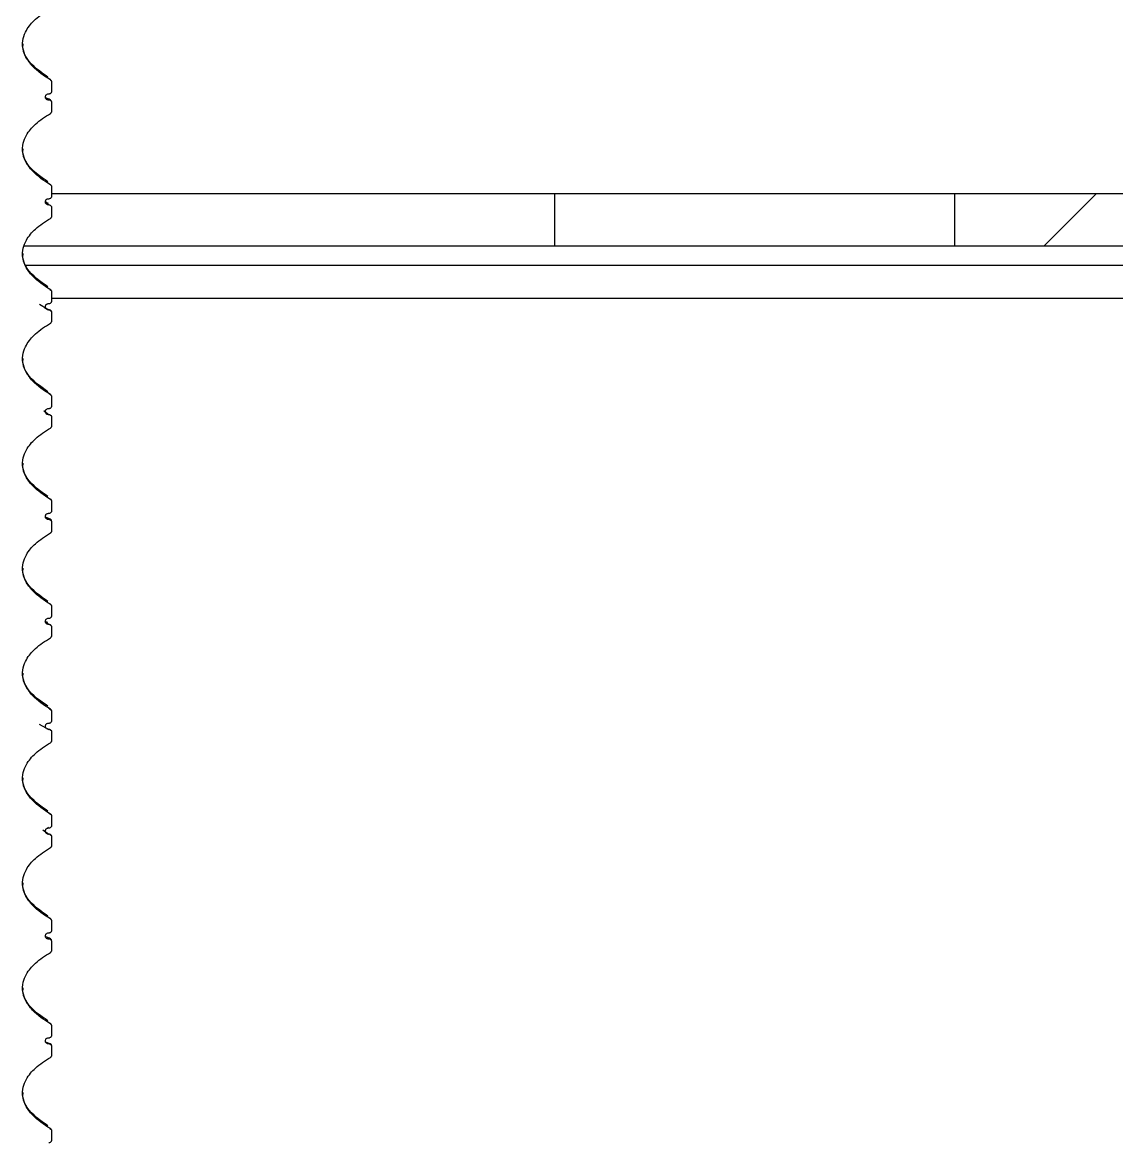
# Model space of a CAD drawing. Header units: millimetres. Extents: x 15 to 1184, y 5 to 1288.
# Drawn here: x 376.85 to 404.66, y 1156.81 to 1185.29 of the extents above; entities that cross this region are included whole.
import ezdxf

# ---------------------------------------------------------------- set-up
doc = ezdxf.new("R2010")
doc.units = ezdxf.units.MM

msp = doc.modelspace()

# ---------------------------------------------------------------- hatches: boundary and pattern name
at = {"linetype": 'Continuous', "lineweight": 18}
h = msp.add_hatch(dxfattribs=at)
h.set_pattern_fill('ANSI31', style=0)
edge = h.paths.add_edge_path(flags=0)
edge.add_line((446.551, 1180.943), (400.542, 1180.943))
edge.add_line((400.542, 1180.943), (400.542, 1179.61))
edge.add_line((400.542, 1179.61), (446.551, 1179.61))
edge.add_arc((446.551, 1179.119), 0.491, 0, 90, ccw=False)
edge.add_line((447.042, 1179.119), (447.042, 1156.943))
edge.add_line((447.042, 1156.943), (448.375, 1156.943))
edge.add_line((448.375, 1156.943), (448.375, 1179.119))
edge.add_arc((446.551, 1179.119), 1.824, 0, 90)
h = msp.add_hatch(dxfattribs=at)
h.set_pattern_fill('ANSI31', angle=90, style=0)
edge = h.paths.add_edge_path(flags=0)
edge.add_line((447.042, 1146.101), (447.042, 1178.943))
edge.add_line((447.042, 1178.943), (445.709, 1178.943))
edge.add_line((445.709, 1178.943), (445.709, 1146.101))
edge.add_arc((445.218, 1146.101), 0.491, 270, 360, ccw=False)
edge.add_line((445.218, 1145.61), (385.709, 1145.61))
edge.add_line((385.709, 1145.61), (385.709, 1144.277))
edge.add_line((385.709, 1144.277), (445.218, 1144.277))
edge.add_arc((445.218, 1146.101), 1.824, 270, 360)

# ---------------------------------------------------------------- linework, layer by layer
at = {"color": 7, "linetype": 'Continuous', "lineweight": 25}
for p, q in [((377.504, 1183.875), (377.536, 1183.856)), ((377.588, 1183.802), (377.588, 1183.521)), ((377.511, 1183.479), (377.519, 1183.479)), ((377.423, 1183.388), (377.517, 1183.335)), ((377.588, 1183.281), (377.588, 1183.012)), ((377.588, 1181.136), (377.568, 1181.158)), ((377.588, 1181.136), (377.588, 1180.854)), ((377.588, 1180.943), (390.375, 1180.943)), ((390.375, 1180.943), (390.375, 1179.61)), ((390.375, 1180.943), (400.542, 1180.943)), ((400.542, 1180.943), (400.542, 1179.61)), ((400.542, 1180.943), (446.551, 1180.943)), ((377.444, 1180.733), (377.497, 1180.677)), ((377.511, 1180.694), (377.468, 1180.708)), ((377.588, 1180.614), (377.564, 1180.639)), ((377.588, 1180.614), (377.588, 1180.345)), ((376.891, 1179.61), (390.375, 1179.61)), ((390.375, 1179.61), (400.542, 1179.61)), ((400.542, 1179.61), (446.551, 1179.61)), ((377.588, 1178.469), (377.551, 1178.491)), ((377.588, 1178.469), (377.588, 1178.187)), ((377.279, 1178.13), (377.48, 1178.01)), ((377.407, 1178.049), (377.512, 1177.986)), ((412.375, 1178.277), (377.588, 1178.277)), ((377.588, 1177.947), (377.545, 1177.973)), ((377.588, 1177.947), (377.588, 1177.678)), ((377.588, 1175.802), (377.561, 1175.825)), ((377.588, 1175.802), (377.588, 1175.521)), ((377.389, 1175.426), (377.49, 1175.344)), ((377.415, 1175.399), (377.512, 1175.32)), ((377.588, 1175.281), (377.557, 1175.306)), ((377.588, 1175.281), (377.588, 1175.012)), ((377.588, 1173.136), (377.588, 1172.854)), ((377.588, 1172.614), (377.588, 1172.345)), ((377.588, 1170.469), (377.564, 1170.491)), ((377.588, 1170.469), (377.588, 1170.187)), ((377.413, 1170.083), (377.493, 1170.011)), ((377.434, 1170.057), (377.512, 1169.986)), ((377.588, 1169.947), (377.56, 1169.972)), ((377.588, 1169.947), (377.588, 1169.678)), ((377.588, 1167.802), (377.547, 1167.825)), ((377.588, 1167.802), (377.588, 1167.521)), ((377.271, 1167.455), (377.52, 1167.32)), ((377.511, 1167.479), (377.519, 1167.479)), ((377.52, 1167.32), (377.512, 1167.32)), ((377.588, 1167.281), (377.541, 1167.306)), ((377.588, 1167.281), (377.588, 1167.012)), ((377.588, 1165.136), (377.559, 1165.158)), ((377.588, 1165.136), (377.588, 1164.854)), ((377.369, 1164.768), (377.488, 1164.677)), ((377.4, 1164.738), (377.512, 1164.653)), ((377.49, 1164.829), (377.511, 1164.813)), ((377.588, 1164.614), (377.555, 1164.639)), ((377.588, 1164.614), (377.588, 1164.345)), ((377.539, 1162.54), (377.547, 1162.522)), ((377.588, 1162.469), (377.577, 1162.491)), ((377.588, 1162.469), (377.588, 1162.187)), ((377.588, 1161.947), (377.588, 1161.678)), ((377.588, 1159.802), (377.582, 1159.825)), ((377.588, 1159.802), (377.588, 1159.521)), ((377.588, 1159.281), (377.588, 1159.012)), ((377.588, 1157.136), (377.555, 1157.158)), ((377.588, 1157.136), (377.588, 1156.854))]:
    msp.add_line(p, q, dxfattribs=at)
at = {"color": 8, "linetype": 'Continuous', "lineweight": 25}
for p, q in [((377.517, 1183.335), (377.52, 1183.32)), ((377.538, 1181.189), (377.558, 1181.167)), ((377.497, 1180.677), (377.52, 1180.653)), ((376.935, 1179.119), (412.375, 1179.119)), ((377.522, 1178.522), (377.558, 1178.501)), ((377.48, 1178.01), (377.52, 1177.987)), ((377.531, 1175.856), (377.558, 1175.834)), ((377.49, 1175.344), (377.52, 1175.32)), ((377.551, 1173.189), (377.558, 1173.167)), ((377.511, 1172.678), (377.52, 1172.653)), ((377.535, 1170.522), (377.558, 1170.501)), ((377.493, 1170.011), (377.52, 1169.986)), ((377.519, 1167.856), (377.558, 1167.834)), ((377.529, 1165.189), (377.558, 1165.167)), ((377.488, 1164.677), (377.52, 1164.653)), ((377.547, 1162.522), (377.558, 1162.501)), ((377.506, 1162.011), (377.52, 1161.987)), ((377.552, 1159.856), (377.558, 1159.834)), ((377.511, 1159.345), (377.52, 1159.32)), ((377.525, 1157.189), (377.558, 1157.167))]:
    msp.add_line(p, q, dxfattribs=at)
at = {"color": 7, "linetype": 'Continuous', "lineweight": 25}
for points, knots in [([(377.558, 1183.834), (377.395, 1183.939), (377.153, 1184.097), (376.931, 1184.396), (376.844, 1184.642), (376.854, 1184.883), (376.96, 1185.141), (377.191, 1185.413), (377.426, 1185.562), (377.558, 1185.647)], [0, 0, 0, 0, 0.239818, 0.358739, 0.459934, 0.561693, 0.65281, 0.804697, 1, 1, 1, 1]), ([(377.496, 1183.906), (377.299, 1184.041), (377.027, 1184.227), (376.854, 1184.574), (376.862, 1184.706), (376.864, 1184.751)], [0, 0, 0, 0, 0.636971, 0.879398, 1, 1, 1, 1]), ([(377.588, 1183.802), (377.584, 1183.808), (377.576, 1183.821), (377.564, 1183.83), (377.558, 1183.834)], [0, 0, 0, 0, 0.480428, 1, 1, 1, 1]), ([(377.588, 1183.802), (377.589, 1183.805), (377.59, 1183.813), (377.575, 1183.82), (377.565, 1183.825)], [0, 0, 0, 0, 0.420901, 1, 1, 1, 1]), ([(377.512, 1183.32), (377.503, 1183.321), (377.485, 1183.322), (377.461, 1183.336), (377.443, 1183.356), (377.433, 1183.381), (377.431, 1183.408), (377.438, 1183.435), (377.454, 1183.457), (377.476, 1183.473), (377.497, 1183.479), (377.508, 1183.479), (377.511, 1183.479)], [0, 0, 0, 0, 0.106506, 0.212992, 0.319788, 0.427178, 0.535332, 0.643679, 0.751891, 0.859618, 0.96661, 1, 1, 1, 1]), ([(377.519, 1183.479), (377.528, 1183.48), (377.546, 1183.482), (377.569, 1183.496), (377.582, 1183.51), (377.587, 1183.519), (377.588, 1183.521)], [0, 0, 0, 0, 0.31562, 0.631259, 0.947447, 1, 1, 1, 1]), ([(377.418, 1183.387), (377.459, 1183.369), (377.512, 1183.347), (377.512, 1183.325), (377.512, 1183.32)], [0, 0, 0, 0, 0.7743245, 1, 1, 1, 1]), ([(377.588, 1183.281), (377.588, 1183.286), (377.586, 1183.321), (377.497, 1183.357), (377.422, 1183.387)], [0, 0, 0, 0, 0.142451, 1, 1, 1, 1]), ([(377.52, 1183.32), (377.519, 1183.32), (377.517, 1183.32), (377.515, 1183.32), (377.513, 1183.32), (377.512, 1183.32)], [0, 0, 0, 0, 0.270841, 0.541636, 1, 1, 1, 1]), ([(377.588, 1183.281), (377.583, 1183.288), (377.572, 1183.302), (377.548, 1183.317), (377.529, 1183.319), (377.52, 1183.32)], [0, 0, 0, 0, 0.325057, 0.650108, 1, 1, 1, 1]), ([(377.558, 1181.167), (377.395, 1181.273), (377.153, 1181.43), (376.931, 1181.729), (376.844, 1181.976), (376.854, 1182.216), (376.96, 1182.474), (377.191, 1182.746), (377.426, 1182.896), (377.558, 1182.98)], [0, 0, 0, 0, 0.239818, 0.358738, 0.459949, 0.561709, 0.65281, 0.804697, 1, 1, 1, 1]), ([(377.558, 1182.98), (377.564, 1182.984), (377.576, 1182.992), (377.584, 1183.005), (377.588, 1183.012)], [0, 0, 0, 0, 0.479832, 1, 1, 1, 1]), ([(377.496, 1181.239), (377.299, 1181.374), (377.027, 1181.561), (376.854, 1181.907), (376.862, 1182.04), (376.864, 1182.084)], [0, 0, 0, 0, 0.636964, 0.879396, 1, 1, 1, 1]), ([(377.588, 1181.136), (377.584, 1181.142), (377.576, 1181.154), (377.564, 1181.163), (377.558, 1181.167)], [0, 0, 0, 0, 0.480428, 1, 1, 1, 1]), ([(377.512, 1180.653), (377.503, 1180.654), (377.485, 1180.656), (377.461, 1180.669), (377.443, 1180.689), (377.433, 1180.714), (377.431, 1180.742), (377.438, 1180.768), (377.454, 1180.791), (377.476, 1180.806), (377.497, 1180.812), (377.508, 1180.813), (377.511, 1180.813)], [0, 0, 0, 0, 0.106506, 0.212992, 0.319788, 0.427178, 0.535332, 0.643679, 0.751891, 0.859618, 0.96661, 1, 1, 1, 1]), ([(377.511, 1180.813), (377.512, 1180.813), (377.513, 1180.813), (377.516, 1180.813), (377.518, 1180.813), (377.519, 1180.813)], [0, 0, 0, 0, 0.2708, 0.5416, 1, 1, 1, 1]), ([(377.52, 1180.653), (377.519, 1180.653), (377.517, 1180.653), (377.515, 1180.653), (377.513, 1180.653), (377.512, 1180.653)], [0, 0, 0, 0, 0.270841, 0.541636, 1, 1, 1, 1]), ([(377.519, 1180.813), (377.528, 1180.814), (377.546, 1180.815), (377.569, 1180.829), (377.582, 1180.844), (377.587, 1180.853), (377.588, 1180.854)], [0, 0, 0, 0, 0.315565, 0.631229, 0.947443, 1, 1, 1, 1]), ([(377.588, 1180.614), (377.583, 1180.621), (377.572, 1180.636), (377.548, 1180.65), (377.529, 1180.652), (377.52, 1180.653)], [0, 0, 0, 0, 0.325005, 0.65025, 1, 1, 1, 1]), ([(377.558, 1178.501), (377.395, 1178.606), (377.153, 1178.763), (376.931, 1179.062), (376.844, 1179.309), (376.854, 1179.55), (376.96, 1179.807), (377.191, 1180.079), (377.426, 1180.229), (377.558, 1180.313)], [0, 0, 0, 0, 0.239817, 0.358737, 0.459948, 0.561707, 0.652808, 0.804707, 1, 1, 1, 1]), ([(377.558, 1180.313), (377.564, 1180.317), (377.576, 1180.326), (377.584, 1180.338), (377.588, 1180.345)], [0, 0, 0, 0, 0.480463, 1, 1, 1, 1]), ([(377.496, 1178.573), (377.299, 1178.708), (377.027, 1178.894), (376.854, 1179.24), (376.862, 1179.373), (376.864, 1179.417)], [0, 0, 0, 0, 0.636964, 0.879396, 1, 1, 1, 1]), ([(377.588, 1178.469), (377.584, 1178.475), (377.576, 1178.488), (377.564, 1178.496), (377.558, 1178.501)], [0, 0, 0, 0, 0.480428, 1, 1, 1, 1]), ([(377.512, 1177.986), (377.503, 1177.987), (377.485, 1177.989), (377.461, 1178.003), (377.443, 1178.023), (377.433, 1178.048), (377.431, 1178.075), (377.438, 1178.101), (377.454, 1178.124), (377.476, 1178.14), (377.497, 1178.146), (377.508, 1178.146), (377.511, 1178.146)], [0, 0, 0, 0, 0.106507, 0.212995, 0.319792, 0.42733, 0.535326, 0.643675, 0.751888, 0.859617, 0.96661, 1, 1, 1, 1]), ([(377.511, 1178.146), (377.512, 1178.146), (377.513, 1178.146), (377.516, 1178.146), (377.518, 1178.146), (377.519, 1178.146)], [0, 0, 0, 0, 0.2708, 0.5416, 1, 1, 1, 1]), ([(377.519, 1178.146), (377.528, 1178.147), (377.546, 1178.149), (377.569, 1178.163), (377.582, 1178.177), (377.587, 1178.186), (377.588, 1178.187)], [0, 0, 0, 0, 0.315582, 0.631263, 0.947848, 1, 1, 1, 1]), ([(377.52, 1177.987), (377.519, 1177.987), (377.517, 1177.987), (377.515, 1177.986), (377.513, 1177.986), (377.512, 1177.986)], [0, 0, 0, 0, 0.270795, 0.541636, 1, 1, 1, 1]), ([(377.588, 1177.947), (377.583, 1177.955), (377.572, 1177.969), (377.548, 1177.984), (377.529, 1177.986), (377.52, 1177.987)], [0, 0, 0, 0, 0.324756, 0.650121, 1, 1, 1, 1]), ([(377.558, 1175.834), (377.395, 1175.939), (377.153, 1176.097), (376.931, 1176.396), (376.844, 1176.642), (376.854, 1176.883), (376.96, 1177.141), (377.191, 1177.413), (377.426, 1177.562), (377.558, 1177.647)], [0, 0, 0, 0, 0.239817, 0.358737, 0.459948, 0.561707, 0.652808, 0.804707, 1, 1, 1, 1]), ([(377.558, 1177.647), (377.564, 1177.651), (377.576, 1177.659), (377.584, 1177.672), (377.588, 1177.678)], [0, 0, 0, 0, 0.480463, 1, 1, 1, 1]), ([(377.496, 1175.906), (377.299, 1176.041), (377.027, 1176.227), (376.854, 1176.574), (376.862, 1176.706), (376.864, 1176.751)], [0, 0, 0, 0, 0.636964, 0.879396, 1, 1, 1, 1]), ([(377.588, 1175.802), (377.584, 1175.808), (377.576, 1175.821), (377.564, 1175.83), (377.558, 1175.834)], [0, 0, 0, 0, 0.48005, 1, 1, 1, 1]), ([(377.512, 1175.32), (377.503, 1175.321), (377.485, 1175.322), (377.461, 1175.336), (377.443, 1175.356), (377.433, 1175.381), (377.431, 1175.408), (377.438, 1175.435), (377.454, 1175.457), (377.476, 1175.473), (377.497, 1175.479), (377.508, 1175.479), (377.511, 1175.479)], [0, 0, 0, 0, 0.106539, 0.212955, 0.319757, 0.427301, 0.535303, 0.643657, 0.751875, 0.85961, 0.966608, 1, 1, 1, 1]), ([(377.511, 1175.479), (377.512, 1175.479), (377.513, 1175.479), (377.516, 1175.479), (377.518, 1175.479), (377.519, 1175.479)], [0, 0, 0, 0, 0.270795, 0.541636, 1, 1, 1, 1]), ([(377.519, 1175.479), (377.528, 1175.48), (377.546, 1175.482), (377.569, 1175.496), (377.582, 1175.51), (377.587, 1175.519), (377.588, 1175.521)], [0, 0, 0, 0, 0.315582, 0.631263, 0.947848, 1, 1, 1, 1]), ([(377.52, 1175.32), (377.519, 1175.32), (377.517, 1175.32), (377.515, 1175.32), (377.513, 1175.32), (377.512, 1175.32)], [0, 0, 0, 0, 0.270795, 0.541636, 1, 1, 1, 1]), ([(377.588, 1175.281), (377.583, 1175.288), (377.572, 1175.302), (377.548, 1175.317), (377.529, 1175.319), (377.52, 1175.32)], [0, 0, 0, 0, 0.325085, 0.650164, 1, 1, 1, 1]), ([(377.558, 1173.167), (377.395, 1173.273), (377.153, 1173.43), (376.931, 1173.729), (376.844, 1173.976), (376.854, 1174.216), (376.96, 1174.474), (377.191, 1174.746), (377.426, 1174.896), (377.558, 1174.98)], [0, 0, 0, 0, 0.239817, 0.358737, 0.459948, 0.561707, 0.652808, 0.804707, 1, 1, 1, 1]), ([(377.558, 1174.98), (377.564, 1174.984), (377.576, 1174.992), (377.584, 1175.005), (377.588, 1175.012)], [0, 0, 0, 0, 0.480116, 1, 1, 1, 1]), ([(377.496, 1173.239), (377.299, 1173.374), (377.027, 1173.561), (376.854, 1173.907), (376.862, 1174.04), (376.864, 1174.084)], [0, 0, 0, 0, 0.636964, 0.879396, 1, 1, 1, 1]), ([(377.588, 1173.136), (377.591, 1173.144), (377.594, 1173.156), (377.565, 1173.169), (377.556, 1173.173)], [0, 0, 0, 0, 0.672598, 1, 1, 1, 1]), ([(377.588, 1173.136), (377.584, 1173.142), (377.576, 1173.154), (377.564, 1173.163), (377.558, 1173.167)], [0, 0, 0, 0, 0.48005, 1, 1, 1, 1]), ([(377.588, 1172.614), (377.587, 1172.624), (377.584, 1172.658), (377.489, 1172.693), (377.423, 1172.717)], [0, 0, 0, 0, 0.300784, 1, 1, 1, 1]), ([(377.512, 1172.653), (377.503, 1172.654), (377.485, 1172.656), (377.461, 1172.669), (377.443, 1172.689), (377.433, 1172.714), (377.431, 1172.742), (377.438, 1172.768), (377.454, 1172.791), (377.476, 1172.806), (377.497, 1172.812), (377.508, 1172.813), (377.511, 1172.813)], [0, 0, 0, 0, 0.1065426, 0.2130395, 0.3198452, 0.4272458, 0.5352511, 0.6436088, 0.7518315, 0.8595694, 0.9666158, 1, 1, 1, 1]), ([(377.451, 1172.711), (377.477, 1172.702), (377.508, 1172.691), (377.51, 1172.68), (377.511, 1172.678)], [0, 0, 0, 0, 0.830717, 1, 1, 1, 1]), ([(377.511, 1172.813), (377.512, 1172.813), (377.513, 1172.813), (377.516, 1172.813), (377.518, 1172.813), (377.519, 1172.813)], [0, 0, 0, 0, 0.270795, 0.541636, 1, 1, 1, 1]), ([(377.52, 1172.653), (377.519, 1172.653), (377.517, 1172.653), (377.515, 1172.653), (377.513, 1172.653), (377.512, 1172.653)], [0, 0, 0, 0, 0.2708, 0.5416, 1, 1, 1, 1]), ([(377.519, 1172.813), (377.528, 1172.814), (377.546, 1172.816), (377.569, 1172.829), (377.582, 1172.844), (377.587, 1172.853), (377.588, 1172.854)], [0, 0, 0, 0, 0.31571, 0.631208, 0.94784, 1, 1, 1, 1]), ([(377.588, 1172.614), (377.583, 1172.621), (377.572, 1172.636), (377.548, 1172.65), (377.529, 1172.652), (377.52, 1172.653)], [0, 0, 0, 0, 0.325085, 0.650164, 1, 1, 1, 1]), ([(377.558, 1172.313), (377.564, 1172.317), (377.576, 1172.326), (377.584, 1172.338), (377.588, 1172.345)], [0, 0, 0, 0, 0.480116, 1, 1, 1, 1]), ([(377.558, 1170.501), (377.395, 1170.606), (377.153, 1170.763), (376.931, 1171.062), (376.844, 1171.309), (376.854, 1171.55), (376.96, 1171.807), (377.191, 1172.079), (377.426, 1172.229), (377.558, 1172.313)], [0, 0, 0, 0, 0.239818, 0.358752, 0.459947, 0.561706, 0.652807, 0.804707, 1, 1, 1, 1]), ([(377.496, 1170.573), (377.299, 1170.708), (377.027, 1170.894), (376.854, 1171.24), (376.862, 1171.373), (376.864, 1171.417)], [0, 0, 0, 0, 0.636964, 0.879396, 1, 1, 1, 1]), ([(377.588, 1170.469), (377.584, 1170.475), (377.576, 1170.488), (377.564, 1170.496), (377.558, 1170.501)], [0, 0, 0, 0, 0.480695, 1, 1, 1, 1]), ([(377.512, 1169.986), (377.503, 1169.987), (377.485, 1169.989), (377.461, 1170.003), (377.443, 1170.023), (377.433, 1170.048), (377.431, 1170.075), (377.438, 1170.101), (377.454, 1170.124), (377.476, 1170.14), (377.497, 1170.146), (377.508, 1170.146), (377.511, 1170.146)], [0, 0, 0, 0, 0.106539, 0.213031, 0.319833, 0.427229, 0.535231, 0.643584, 0.751933, 0.859575, 0.966617, 1, 1, 1, 1]), ([(377.487, 1170.037), (377.485, 1170.039), (377.482, 1170.045), (377.459, 1170.05), (377.445, 1170.053)], [0, 0, 0, 0, 0.427643, 1, 1, 1, 1]), ([(377.511, 1170.146), (377.512, 1170.146), (377.513, 1170.146), (377.516, 1170.146), (377.518, 1170.146), (377.519, 1170.146)], [0, 0, 0, 0, 0.270841, 0.541636, 1, 1, 1, 1]), ([(377.519, 1170.146), (377.528, 1170.147), (377.546, 1170.149), (377.569, 1170.163), (377.582, 1170.177), (377.587, 1170.186), (377.588, 1170.187)], [0, 0, 0, 0, 0.31571, 0.631208, 0.94784, 1, 1, 1, 1]), ([(377.52, 1169.986), (377.519, 1169.986), (377.517, 1169.986), (377.515, 1169.986), (377.513, 1169.986), (377.512, 1169.986)], [0, 0, 0, 0, 0.2708, 0.5416, 1, 1, 1, 1]), ([(377.588, 1169.947), (377.583, 1169.955), (377.572, 1169.969), (377.548, 1169.984), (377.529, 1169.985), (377.52, 1169.986)], [0, 0, 0, 0, 0.325085, 0.650164, 1, 1, 1, 1]), ([(377.558, 1167.834), (377.395, 1167.939), (377.153, 1168.097), (376.931, 1168.396), (376.844, 1168.642), (376.854, 1168.883), (376.96, 1169.141), (377.191, 1169.413), (377.426, 1169.562), (377.558, 1169.647)], [0, 0, 0, 0, 0.2398073, 0.3587408, 0.4599357, 0.5616947, 0.6528108, 0.8046977, 1, 1, 1, 1]), ([(377.558, 1169.647), (377.564, 1169.651), (377.576, 1169.659), (377.584, 1169.672), (377.588, 1169.678)], [0, 0, 0, 0, 0.479832, 1, 1, 1, 1]), ([(377.496, 1167.906), (377.299, 1168.041), (377.027, 1168.227), (376.854, 1168.574), (376.862, 1168.706), (376.864, 1168.751)], [0, 0, 0, 0, 0.636948, 0.879373, 1, 1, 1, 1]), ([(377.588, 1167.802), (377.584, 1167.808), (377.576, 1167.821), (377.564, 1167.83), (377.558, 1167.834)], [0, 0, 0, 0, 0.480428, 1, 1, 1, 1]), ([(377.519, 1167.479), (377.528, 1167.48), (377.546, 1167.482), (377.569, 1167.496), (377.582, 1167.51), (377.587, 1167.519), (377.588, 1167.521)], [0, 0, 0, 0, 0.31571, 0.631208, 0.94784, 1, 1, 1, 1]), ([(377.512, 1167.32), (377.503, 1167.321), (377.485, 1167.322), (377.461, 1167.336), (377.443, 1167.356), (377.433, 1167.381), (377.431, 1167.408), (377.438, 1167.435), (377.454, 1167.457), (377.476, 1167.473), (377.497, 1167.479), (377.508, 1167.479), (377.511, 1167.479)], [0, 0, 0, 0, 0.106512, 0.213004, 0.319805, 0.427201, 0.535201, 0.643708, 0.751926, 0.859567, 0.966608, 1, 1, 1, 1]), ([(377.588, 1167.281), (377.583, 1167.288), (377.572, 1167.302), (377.548, 1167.317), (377.529, 1167.319), (377.52, 1167.32)], [0, 0, 0, 0, 0.325085, 0.650164, 1, 1, 1, 1]), ([(377.558, 1165.167), (377.395, 1165.273), (377.153, 1165.43), (376.931, 1165.729), (376.844, 1165.976), (376.854, 1166.216), (376.96, 1166.474), (377.191, 1166.746), (377.426, 1166.896), (377.558, 1166.98)], [0, 0, 0, 0, 0.239817, 0.358743, 0.459937, 0.561696, 0.652812, 0.804698, 1, 1, 1, 1]), ([(377.558, 1166.98), (377.564, 1166.984), (377.576, 1166.992), (377.584, 1167.005), (377.588, 1167.012)], [0, 0, 0, 0, 0.479832, 1, 1, 1, 1]), ([(377.496, 1165.239), (377.299, 1165.374), (377.027, 1165.561), (376.854, 1165.907), (376.862, 1166.04), (376.864, 1166.084)], [0, 0, 0, 0, 0.636957, 0.879397, 1, 1, 1, 1]), ([(377.588, 1165.136), (377.584, 1165.142), (377.576, 1165.154), (377.564, 1165.163), (377.558, 1165.167)], [0, 0, 0, 0, 0.480562, 1, 1, 1, 1]), ([(377.512, 1164.653), (377.503, 1164.654), (377.485, 1164.656), (377.461, 1164.669), (377.443, 1164.689), (377.433, 1164.714), (377.431, 1164.742), (377.438, 1164.768), (377.454, 1164.791), (377.476, 1164.806), (377.497, 1164.812), (377.508, 1164.813), (377.511, 1164.813)], [0, 0, 0, 0, 0.106522, 0.213012, 0.31981, 0.427204, 0.535281, 0.643632, 0.751912, 0.859597, 0.966614, 1, 1, 1, 1]), ([(377.511, 1164.813), (377.512, 1164.813), (377.513, 1164.813), (377.516, 1164.813), (377.518, 1164.813), (377.519, 1164.813)], [0, 0, 0, 0, 0.270814, 0.541616, 1, 1, 1, 1]), ([(377.52, 1164.653), (377.519, 1164.653), (377.517, 1164.653), (377.515, 1164.653), (377.513, 1164.653), (377.512, 1164.653)], [0, 0, 0, 0, 0.270814, 0.541616, 1, 1, 1, 1]), ([(377.519, 1164.813), (377.528, 1164.814), (377.546, 1164.816), (377.569, 1164.829), (377.582, 1164.844), (377.587, 1164.853), (377.588, 1164.854)], [0, 0, 0, 0, 0.315646, 0.631236, 0.947844, 1, 1, 1, 1]), ([(377.588, 1164.614), (377.583, 1164.621), (377.572, 1164.636), (377.548, 1164.65), (377.529, 1164.652), (377.52, 1164.653)], [0, 0, 0, 0, 0.32492, 0.650142, 1, 1, 1, 1]), ([(377.558, 1162.501), (377.395, 1162.606), (377.153, 1162.763), (376.931, 1163.062), (376.844, 1163.309), (376.854, 1163.55), (376.96, 1163.807), (377.191, 1164.079), (377.426, 1164.229), (377.558, 1164.313)], [0, 0, 0, 0, 0.239812, 0.358739, 0.459942, 0.561701, 0.652809, 0.804703, 1, 1, 1, 1]), ([(377.558, 1164.313), (377.564, 1164.317), (377.576, 1164.326), (377.584, 1164.338), (377.588, 1164.345)], [0, 0, 0, 0, 0.480147, 1, 1, 1, 1]), ([(377.496, 1162.573), (377.299, 1162.708), (377.027, 1162.894), (376.854, 1163.24), (376.862, 1163.373), (376.864, 1163.417)], [0, 0, 0, 0, 0.636956, 0.879385, 1, 1, 1, 1]), ([(377.588, 1162.469), (377.584, 1162.475), (377.576, 1162.488), (377.564, 1162.496), (377.558, 1162.501)], [0, 0, 0, 0, 0.480239, 1, 1, 1, 1]), ([(377.512, 1161.986), (377.503, 1161.987), (377.485, 1161.989), (377.461, 1162.003), (377.443, 1162.023), (377.433, 1162.048), (377.431, 1162.075), (377.438, 1162.101), (377.454, 1162.124), (377.476, 1162.14), (377.497, 1162.146), (377.508, 1162.146), (377.511, 1162.146)], [0, 0, 0, 0, 0.10651, 0.212999, 0.319798, 0.427266, 0.535264, 0.643691, 0.751907, 0.859592, 0.966609, 1, 1, 1, 1]), ([(377.511, 1162.146), (377.512, 1162.146), (377.513, 1162.146), (377.516, 1162.146), (377.518, 1162.146), (377.519, 1162.146)], [0, 0, 0, 0, 0.2708056, 0.5416113, 1, 1, 1, 1]), ([(377.519, 1162.146), (377.528, 1162.147), (377.546, 1162.149), (377.569, 1162.163), (377.582, 1162.177), (377.587, 1162.186), (377.588, 1162.187)], [0, 0, 0, 0, 0.315646, 0.631236, 0.947844, 1, 1, 1, 1]), ([(377.588, 1161.947), (377.587, 1161.962), (377.584, 1161.995), (377.482, 1162.03), (377.427, 1162.049)], [0, 0, 0, 0, 0.460005, 1, 1, 1, 1]), ([(377.483, 1162.037), (377.488, 1162.035), (377.511, 1162.026), (377.508, 1162.018), (377.506, 1162.011)], [0, 0, 0, 0, 0.185272, 1, 1, 1, 1]), ([(377.52, 1161.987), (377.519, 1161.987), (377.517, 1161.987), (377.515, 1161.986), (377.513, 1161.986), (377.512, 1161.986)], [0, 0, 0, 0, 0.2708044, 0.5416201, 1, 1, 1, 1]), ([(377.588, 1161.947), (377.583, 1161.955), (377.572, 1161.969), (377.548, 1161.984), (377.529, 1161.985), (377.52, 1161.987)], [0, 0, 0, 0, 0.325085, 0.650164, 1, 1, 1, 1]), ([(377.558, 1159.834), (377.395, 1159.939), (377.153, 1160.097), (376.931, 1160.396), (376.844, 1160.642), (376.854, 1160.883), (376.96, 1161.141), (377.191, 1161.413), (377.426, 1161.562), (377.558, 1161.647)], [0, 0, 0, 0, 0.2398178, 0.358738, 0.4599409, 0.5617001, 0.6528086, 0.8047023, 1, 1, 1, 1]), ([(377.558, 1161.647), (377.564, 1161.651), (377.576, 1161.659), (377.584, 1161.672), (377.588, 1161.678)], [0, 0, 0, 0, 0.479974, 1, 1, 1, 1]), ([(377.496, 1159.906), (377.299, 1160.041), (377.027, 1160.227), (376.854, 1160.574), (376.862, 1160.706), (376.864, 1160.751)], [0, 0, 0, 0, 0.636967, 0.879397, 1, 1, 1, 1]), ([(377.588, 1159.802), (377.584, 1159.808), (377.576, 1159.821), (377.564, 1159.83), (377.558, 1159.834)], [0, 0, 0, 0, 0.480239, 1, 1, 1, 1]), ([(377.519, 1159.479), (377.528, 1159.48), (377.546, 1159.482), (377.569, 1159.496), (377.582, 1159.51), (377.587, 1159.519), (377.588, 1159.521)], [0, 0, 0, 0, 0.315582, 0.631107, 0.947651, 1, 1, 1, 1]), ([(377.512, 1159.32), (377.503, 1159.321), (377.485, 1159.322), (377.461, 1159.336), (377.443, 1159.356), (377.433, 1159.381), (377.431, 1159.408), (377.438, 1159.435), (377.454, 1159.457), (377.476, 1159.473), (377.497, 1159.479), (377.508, 1159.479), (377.511, 1159.479)], [0, 0, 0, 0, 0.106526, 0.21302, 0.319822, 0.427219, 0.535301, 0.643655, 0.751874, 0.859609, 0.966608, 1, 1, 1, 1]), ([(377.588, 1159.281), (377.589, 1159.29), (377.591, 1159.317), (377.5, 1159.345), (377.441, 1159.364)], [0, 0, 0, 0, 0.360961, 1, 1, 1, 1]), ([(377.511, 1159.479), (377.512, 1159.479), (377.513, 1159.479), (377.516, 1159.479), (377.518, 1159.479), (377.519, 1159.479)], [0, 0, 0, 0, 0.2708044, 0.5416201, 1, 1, 1, 1]), ([(377.52, 1159.32), (377.519, 1159.32), (377.517, 1159.32), (377.515, 1159.32), (377.513, 1159.32), (377.512, 1159.32)], [0, 0, 0, 0, 0.2708056, 0.5416113, 1, 1, 1, 1]), ([(377.588, 1159.281), (377.583, 1159.288), (377.572, 1159.302), (377.548, 1159.317), (377.529, 1159.319), (377.52, 1159.32)], [0, 0, 0, 0, 0.325085, 0.650164, 1, 1, 1, 1]), ([(377.558, 1157.167), (377.395, 1157.273), (377.153, 1157.43), (376.931, 1157.729), (376.844, 1157.976), (376.854, 1158.216), (376.96, 1158.474), (377.191, 1158.746), (377.426, 1158.896), (377.558, 1158.98)], [0, 0, 0, 0, 0.239818, 0.358738, 0.459949, 0.561708, 0.652809, 0.804702, 1, 1, 1, 1]), ([(377.558, 1158.98), (377.564, 1158.984), (377.576, 1158.992), (377.584, 1159.005), (377.588, 1159.012)], [0, 0, 0, 0, 0.479974, 1, 1, 1, 1]), ([(377.496, 1157.239), (377.299, 1157.374), (377.027, 1157.561), (376.854, 1157.907), (376.862, 1158.04), (376.864, 1158.084)], [0, 0, 0, 0, 0.636964, 0.879396, 1, 1, 1, 1]), ([(377.588, 1157.136), (377.584, 1157.142), (377.576, 1157.154), (377.564, 1157.163), (377.558, 1157.167)], [0, 0, 0, 0, 0.480239, 1, 1, 1, 1]), ([(377.519, 1156.813), (377.528, 1156.814), (377.546, 1156.816), (377.569, 1156.829), (377.582, 1156.844), (377.587, 1156.853), (377.588, 1156.854)], [0, 0, 0, 0, 0.315638, 0.631219, 0.947642, 1, 1, 1, 1])]:
    msp.add_open_spline(points, degree=3, knots=knots, dxfattribs=at)
at = {"color": 8, "linetype": 'Continuous', "lineweight": 25}
msp.add_open_spline([(377.536, 1183.856), (377.545, 1183.851), (377.56, 1183.844), (377.558, 1183.837), (377.558, 1183.834)], degree=3, knots=[0, 0, 0, 0, 0.577452, 1, 1, 1, 1], dxfattribs=at)

doc.saveas('drawing.dxf')
